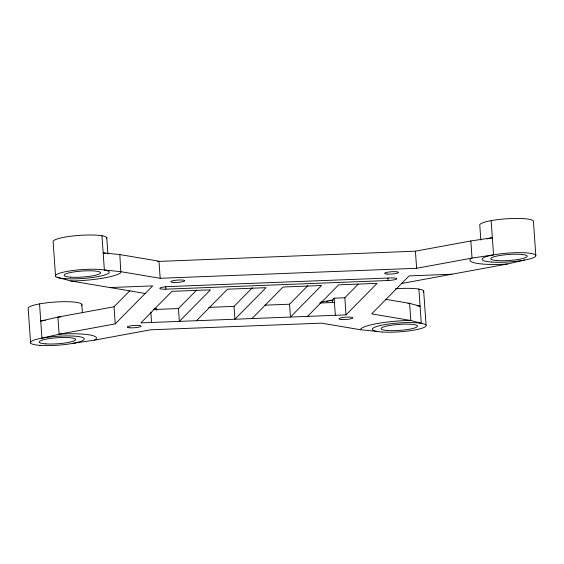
<?xml version="1.0" encoding="UTF-8"?>
<svg xmlns="http://www.w3.org/2000/svg" width="564" height="564" viewBox="0 0 564 564"><rect width="100%" height="100%" fill="white"/><g stroke="black" fill="none" stroke-linecap="round" stroke-linejoin="round"><path stroke-width="0.85" d="M72.855 343.363L94.357 340.162L150.489 329.813L321.431 323.151L360.572 329.743L360.791 328.89A39.156 6.465 -4 0 1 406.002 320.556L410.811 320.479L421.287 323.327L418.897 289.085M45.346 320.296A26.973 4.449 -4 0 0 40.742 321.036L57.909 317.109L114.034 306.76L129.931 290.629M39.543 303.918L41.94 338.16L59.1 334.226L115.232 323.877L152.682 285.885L109.938 287.548M153.274 309.523L178.457 308.543L196.744 289.995M196.455 320.719L227.539 289.184L266.011 287.682L234.927 319.217L234.032 306.379L252.312 287.823M251.974 318.554L283.065 287.02L321.536 285.518L290.453 317.053L289.551 304.215L307.838 285.666M307.549 316.39L338.633 284.855L377.112 283.354L346.021 314.888L140.88 322.883L171.964 291.348L210.442 289.847L179.352 321.381L178.457 308.543M320.726 302.212L332.267 300.083L334.142 298.187L344.83 297.771L358.239 284.164M94.357 340.162L95.873 339.26A39.156 6.465 -4 0 0 64.141 333.923L59.1 334.226L57.909 317.109L60.426 316.954M401.639 283.495L507.29 264.015L524.457 260.082M157.243 261.484L415.421 251.177L470.834 240.962L492.344 237.761A26.973 4.449 -4 0 0 487.169 238.896M101.978 235.745L104.368 269.987L121.034 271.7L160.176 278.285L416.62 268.295L472.033 258.079L493.542 254.879L491.145 220.637M326.436 301.5L328.128 301.183M329.82 300.873L333.197 300.252M507.29 264.015L502.256 264.319A39.156 6.465 -4 0 1 470.524 258.982L472.033 258.079L470.834 240.962M451.877 274.231L409.126 275.895L371.676 313.887L410.811 320.479L409.619 303.354L385.79 299.343M165.887 289.17L388.117 280.512A7.395 1.22 -4 0 0 396.661 278.94A7.395 1.22 -4 0 0 390.669 277.932L168.432 286.59A7.395 1.22 -4 0 0 159.894 288.162A7.395 1.22 -4 0 0 165.887 289.17L165.71 286.604M208.673 307.366L234.032 306.379M265.066 305.166L289.551 304.215M319.675 303.037L334.438 302.466M57.07 277.298L70.796 280.964L75.604 280.886A39.156 6.465 -4 0 0 120.816 272.553L119.836 254.583L103.17 252.869A26.973 4.449 -4 0 1 105.771 253.455M408.012 303.383L409.619 303.354L420.088 306.21A26.973 4.449 -4 0 0 417.071 305.822M360.572 329.743L377.238 331.456M119.836 254.583L158.977 261.167L160.176 278.285M70.796 280.964L145.195 293.484M154.169 308.198L156.595 308.607L156.714 310.32M535.8 255.266L533.403 221.025A26.973 4.449 -4 0 0 504.23 218.959A26.973 4.449 -4 0 0 479.802 225.459L480.817 240.01M423.67 290.932L426.067 325.174M415.421 251.177L416.62 268.295M387.94 277.946L388.117 280.512M344.83 297.771L346.021 314.888M334.142 298.187L335.333 315.304M332.267 300.083L332.443 302.649M150.849 312.188L151.568 322.467M114.034 306.76L115.232 323.877M106.751 237.592L107.893 253.856M81.808 304.299L82.407 312.865M55.54 276.268L53.15 242.026A26.973 4.449 -4 0 1 81.096 235.273A26.973 4.449 -4 0 1 106.455 238.776M30.597 342.975L28.2 308.734A26.973 4.449 -4 0 1 56.146 301.98A26.973 4.449 -4 0 1 81.505 305.484M395.364 288.796A26.973 4.449 -4 0 1 423.374 292.117M173.381 282.402A6.958 1.149 -4 0 0 184.682 280.95A6.958 1.149 -4 0 0 175.46 280.294A6.958 1.149 -4 0 0 173.381 282.402M387.073 274.076A6.958 1.149 -4 0 0 398.374 272.623A6.958 1.149 -4 0 0 389.153 271.975A6.958 1.149 -4 0 0 387.073 274.076M341.453 319.513A6.958 1.149 -4 0 0 352.754 318.061A6.958 1.149 -4 0 0 343.532 317.405A6.958 1.149 -4 0 0 341.453 319.513M129.671 327.797A6.958 1.149 -4 0 0 140.972 326.344A6.958 1.149 -4 0 0 131.75 325.689A6.958 1.149 -4 0 0 129.671 327.797M70.641 277.164A18.274 3.017 -4 0 0 100.3 273.35A18.274 3.017 -4 0 0 76.091 271.637A18.274 3.017 -4 0 0 70.641 277.164M65.072 278.644A26.973 4.449 -4 0 0 108.852 273.018A26.973 4.449 -4 0 0 73.116 270.487A26.973 4.449 -4 0 0 65.072 278.644M497.293 260.596A18.274 3.017 -4 0 0 526.952 256.782A18.274 3.017 -4 0 0 502.743 255.069A18.274 3.017 -4 0 0 497.293 260.596M491.723 262.077A26.973 4.449 -4 0 0 535.504 256.451A26.973 4.449 -4 0 0 499.767 253.92A26.973 4.449 -4 0 0 491.723 262.077M45.698 343.871A18.274 3.017 -4 0 0 75.35 340.064A18.274 3.017 -4 0 0 51.148 338.344A18.274 3.017 -4 0 0 45.698 343.871M40.122 345.358A26.973 4.449 -4 0 0 83.902 339.725A26.973 4.449 -4 0 0 48.166 337.194A26.973 4.449 -4 0 0 40.122 345.358M387.56 330.504A18.274 3.017 -4 0 0 417.219 326.69A18.274 3.017 -4 0 0 393.009 324.977A18.274 3.017 -4 0 0 387.56 330.504M381.99 331.984A26.973 4.449 -4 0 0 425.764 326.359A26.973 4.449 -4 0 0 390.034 323.828A26.973 4.449 -4 0 0 381.99 331.984"/></g></svg>
